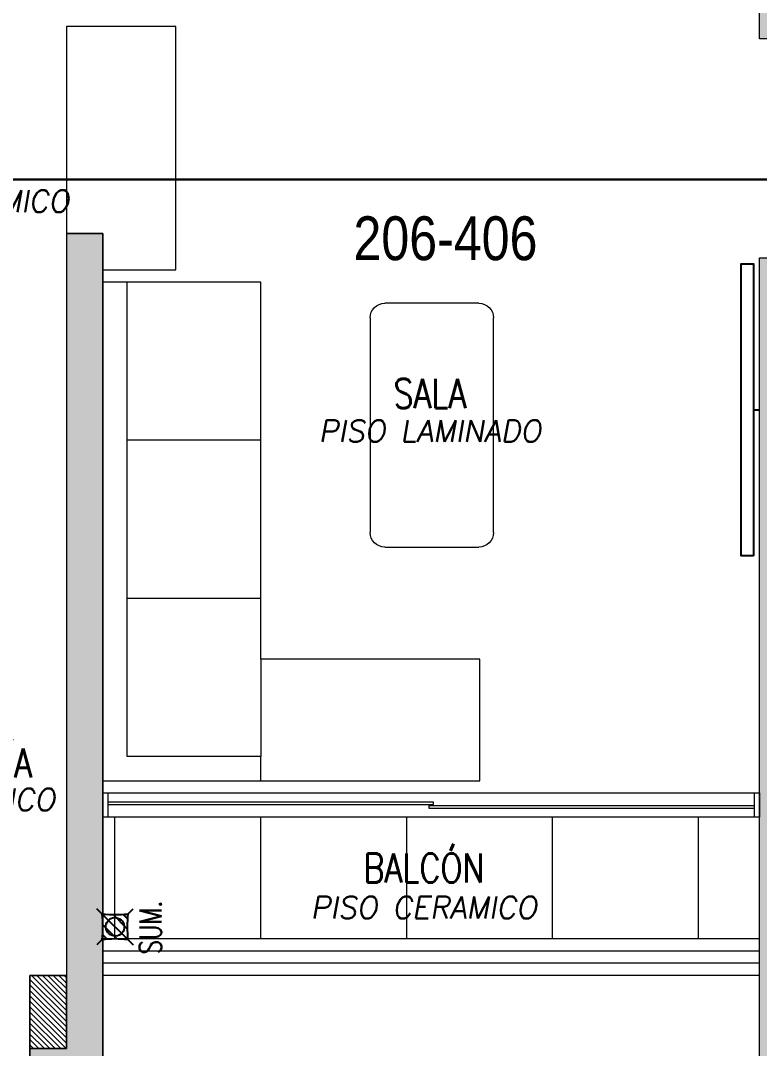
# Model space of a CAD drawing. Header units: millimetres. Extents: x -3 to 53, y -110 to 39.
# Drawn here: x 41.011 to 44.05, y -2.65 to 1.575 of the extents above; entities that cross this region are included whole.
import ezdxf
from ezdxf import colors
from ezdxf.entities.mleader import LeaderData, LeaderLine
from ezdxf.enums import TextEntityAlignment as Align
from ezdxf.math import Vec2, Vec3

# ---------------------------------------------------------------- set-up
doc = ezdxf.new("R2010")
doc.units = ezdxf.units.MM
doc.linetypes.add('HIDDEN2', pattern=[0.1875, 0.125, -0.0625])
for name, color, linetype in [('A-BARANDAS', 8, 'Continuous'), ('A-EST HATCH', 8, 'Continuous'), ('A-EST PLACAS', 8, 'Continuous'), ('A-EST VIGAS', 8, 'HIDDEN2'), ('A-HATCH', 8, 'Continuous'), ('A-MURO BAJO', 8, 'Continuous'), ('A-NUMERACIONDEP', 8, 'Continuous'), ('A-TEXTO-ACABADO PISO', 8, 'Continuous'), ('A-TEXTO-INDICACIONES', 8, 'Continuous'), ('DLP_MOBILIARIO', 8, 'Continuous'), ('DLP_MOBILIARIO FIJO', 8, 'Continuous'), ('DLP_TEXTO AMBIENTE', 8, 'Continuous')]:
    doc.layers.add(name, color=color, linetype=linetype)
doc.layers.add('A-MUROS', color=8, linetype='Continuous', lineweight=30)
doc.layers.add('MQ.CANALI DYA', color=3, linetype='LINEAPERPEN', lineweight=30)
doc.styles.add('R80', font='ARIALN.TTF', dxfattribs={"height": 2.03})
doc.styles.add('ROMANS', font='ROMANS.shx', dxfattribs={"oblique": 10})
doc.styles.get("Standard").update_dxf_attribs({"font": 'arial.ttf'})
doc.linetypes.add('LINEAPERPEN', pattern='A,0.75,-0.2,["I",Standard,S=0.12,R=0.09,X=0,Y=-0.06],-0.25', length=1.2)

# ---------------------------------------------------------------- blocks, each defined once
blk = doc.blocks.new('EST-P2')
at = {"layer": 'A-EST HATCH', "lineweight": 0}
h = blk.add_hatch(color=8, dxfattribs=at)
h.dxf.hatch_style = 1
h.paths.add_polyline_path([(-39.55, -10.99), (-39.55, -4.925), (-38.05, -4.925), (-38.05, -5.675), (-37.9, -5.675), (-37.9, -4.725), (-39.7, -4.725), (-39.7, -5.6), (-41.2, -5.6), (-41.2, -5.1), (-41.35, -5.1), (-41.35, -5.8), (-39.7, -5.8), (-39.7, -10.99)])
h.paths.add_polyline_path([(-18.45, -0.925), (-20.05, -0.925), (-20.05, 2.175), (-18.85, 2.175), (-18.85, 2.325), (-20.2, 2.325), (-20.2, -1.075), (-18.45, -1.075)])
h.paths.add_polyline_path([(-17.65, 2.325), (-17.5, 2.325), (-17.5, -1.075), (-17.65, -1.075)])
h.paths.add_polyline_path([(-12.15, 2.8), (-11.85, 2.8), (-11.85, 2.65), (-12, 2.65), (-12, -0.425), (-12.15, -0.425)])
h.paths.add_polyline_path([(-15.1, 2.175), (-15.1, -0.925), (-16.7, -0.925), (-16.7, -1.075), (-14.95, -1.075), (-14.95, 2.325), (-16.3, 2.325), (-16.3, 2.175)])
h.paths.add_polyline_path([(-5.85, 2.65), (-5.25, 2.65), (-5.25, 2.8), (-6, 2.8), (-6, -0.6), (-4.85, -0.6), (-4.85, -0.45), (-5.85, -0.45)])
h.paths.add_polyline_path([(-4.05, 2.8), (-4.05, -0.6), (-3.9, -0.6), (-3.9, 2.8)])
h.paths.add_polyline_path([(-3.1, -0.45), (-1.5, -0.45), (-1.5, 2.65), (-2.7, 2.65), (-2.7, 2.8), (-1.35, 2.8), (-1.35, -0.6), (-3.1, -0.6)])
h.paths.add_polyline_path([(-5.85, -10.9), (-5.25, -10.9), (-5.25, -11.05), (-6, -11.05), (-6, -7.65), (-4.85, -7.65), (-4.85, -7.8), (-5.85, -7.8)])
h.paths.add_polyline_path([(-4.05, -11.05), (-4.05, -7.65), (-3.9, -7.65), (-3.9, -11.05)])
h.paths.add_polyline_path([(-3.1, -7.8), (-1.5, -7.8), (-1.5, -10.9), (-2.7, -10.9), (-2.7, -11.05), (-1.35, -11.05), (-1.35, -7.65), (-3.1, -7.65)])
h.paths.add_polyline_path([(-8.7, -7.55), (-8.85, -7.55), (-8.85, -10.9), (-9, -10.9), (-9, -11.05), (-8.7, -11.05)])
h.paths.add_polyline_path([(-18.45, -7.325), (-20.05, -7.325), (-20.05, -10.425), (-18.85, -10.425), (-18.85, -10.575), (-20.2, -10.575), (-20.2, -7.175), (-18.45, -7.175)])
h.paths.add_polyline_path([(-17.65, -10.575), (-17.5, -10.575), (-17.5, -7.175), (-17.65, -7.175)])
h.paths.add_polyline_path([(-12.15, -11.05), (-11.85, -11.05), (-11.85, -10.9), (-12, -10.9), (-12, -7.825), (-12.15, -7.825)])
h.paths.add_polyline_path([(-15.1, -10.425), (-15.1, -7.325), (-16.7, -7.325), (-16.7, -7.175), (-14.95, -7.175), (-14.95, -10.575), (-16.3, -10.575), (-16.3, -10.425)])
h.paths.add_polyline_path([(-31.6, -0.925), (-30, -0.925), (-30, 2.175), (-31.2, 2.175), (-31.2, 2.325), (-29.85, 2.325), (-29.85, -1.075), (-31.6, -1.075)])
h.paths.add_polyline_path([(-32.4, 2.325), (-32.55, 2.325), (-32.55, -1.075), (-32.4, -1.075)])
h.paths.add_polyline_path([(-38.2, 2.8), (-38.2, 2.65), (-38.05, 2.65), (-38.05, -0.425), (-37.9, -0.425), (-37.9, 2.8)])
h.paths.add_polyline_path([(-34.95, 2.175), (-34.95, -0.925), (-33.35, -0.925), (-33.35, -1.075), (-35.1, -1.075), (-35.1, 2.325), (-33.75, 2.325), (-33.75, 2.175)])
h.paths.add_polyline_path([(-39.7, -2.45), (-41.35, -2.45), (-41.35, -3.15), (-41.2, -3.15), (-41.2, -2.65), (-39.7, -2.65), (-39.7, -3.525), (-37.9, -3.525), (-37.9, -2.575), (-38.05, -2.575), (-38.05, -3.325), (-39.55, -3.325), (-39.55, 2.74), (-39.7, 2.74)])
h.paths.add_polyline_path([(-44.2, 2.65), (-44.8, 2.65), (-44.8, 2.8), (-44.05, 2.8), (-44.05, -0.6), (-45.2, -0.6), (-45.2, -0.45), (-44.2, -0.45)])
h.paths.add_polyline_path([(-46, 2.8), (-46, -0.6), (-46.15, -0.6), (-46.15, 2.8)])
h.paths.add_polyline_path([(-46.95, -0.45), (-48.55, -0.45), (-48.55, 2.65), (-47.35, 2.65), (-47.35, 2.8), (-48.7, 2.8), (-48.7, -0.6), (-46.95, -0.6)])
h.paths.add_polyline_path([(-46, -11.05), (-46, -7.65), (-46.15, -7.65), (-46.15, -11.05)])
h.paths.add_polyline_path([(-46.95, -7.8), (-48.55, -7.8), (-48.55, -10.9), (-47.35, -10.9), (-47.35, -11.05), (-48.7, -11.05), (-48.7, -7.65), (-46.95, -7.65)])
h.paths.add_polyline_path([(-41.35, -7.55), (-41.2, -7.55), (-41.2, -10.9), (-41.05, -10.9), (-41.05, -11.05), (-41.35, -11.05)])
h.paths.add_polyline_path([(-31.6, -7.325), (-30, -7.325), (-30, -10.425), (-31.2, -10.425), (-31.2, -10.575), (-29.85, -10.575), (-29.85, -7.175), (-31.6, -7.175)])
h.paths.add_polyline_path([(-32.4, -10.575), (-32.55, -10.575), (-32.55, -7.175), (-32.4, -7.175)])
h.paths.add_polyline_path([(-37.9, -11.05), (-38.2, -11.05), (-38.2, -10.9), (-38.05, -10.9), (-38.05, -7.825), (-37.9, -7.825)])
h.paths.add_polyline_path([(-34.95, -10.425), (-34.95, -7.325), (-33.35, -7.325), (-33.35, -7.175), (-35.1, -7.175), (-35.1, -10.575), (-33.75, -10.575), (-33.75, -10.425)])
h.paths.add_polyline_path([(-10.35, -4.725), (-12.15, -4.725), (-12.15, -5.675), (-12, -5.675), (-12, -4.925), (-10.5, -4.925), (-10.5, -10.99), (-10.35, -10.99), (-10.35, -5.8), (-8.7, -5.8), (-8.7, -5.1), (-8.85, -5.1), (-8.85, -5.6), (-10.35, -5.6)])
h.paths.add_polyline_path([(-44.05, -11.05), (-44.05, -7.65), (-45.2, -7.65), (-45.2, -7.8), (-44.2, -7.8), (-44.2, -10.9), (-44.8, -10.9), (-44.8, -11.05)])
h.paths.add_polyline_path([(-46.9532, -2.7), (-47.1, -2.7), (-47.1, -1.5), (-44.95, -1.5), (-44.95, -1.65), (-45.4, -1.65), (-45.4, -3.25), (-45.6, -3.25), (-45.6, -1.65), (-46.95, -1.65), (-46.95, -2.7)], flags=17)
h.paths.add_polyline_path([(-46.9532, -5.55), (-47.1, -5.55), (-47.1, -6.75), (-44.95, -6.75), (-44.95, -6.6), (-45.4, -6.6), (-45.4, -5), (-45.6, -5), (-45.6, -6.6), (-46.95, -6.6), (-46.95, -5.55)], flags=17)
h.paths.add_polyline_path([(-41.1999, -4.05), (-44.05, -4.05), (-44.05, -1.5), (-44.2, -1.5), (-44.2, -4.05), (-46.95, -4.05), (-46.95, -3.45), (-47.1, -3.45), (-47.1, -4.05), (-49.85, -4.05), (-49.85, 0), (-50.05, 0), (-50.05, -8.25), (-49.85, -8.25), (-49.85, -4.2), (-47.1, -4.2), (-47.1, -4.8), (-46.95, -4.8), (-46.95, -4.2), (-44.2, -4.2), (-44.2, -6.75), (-44.05, -6.75), (-44.05, -4.2), (-41.1999, -4.2)])
h.paths.add_polyline_path([(-41.35, 2.8), (-41.35, -0.7), (-41.2, -0.7), (-41.2, 2.65), (-41.05, 2.65), (-41.05, 2.8)])
h.paths.add_polyline_path([(-10.35, 2.74), (-10.35, -2.45), (-8.7, -2.45), (-8.7, -3.15), (-8.85, -3.15), (-8.85, -2.65), (-10.35, -2.65), (-10.35, -3.525), (-12.15, -3.525), (-12.15, -2.575), (-12, -2.575), (-12, -3.325), (-10.5, -3.325), (-10.5, 2.74)])
h.paths.add_polyline_path([(-2.95, -4.05), (-0.2, -4.05), (-0.2, 0), (0, 0), (0, -8.25), (-0.2, -8.25), (-0.2, -4.2), (-2.95, -4.2), (-2.95, -4.8), (-3.1, -4.8), (-3.1, -4.2), (-5.85, -4.2), (-5.85, -6.75), (-6, -6.75), (-6, -4.2), (-8.8501, -4.2), (-8.8501, -4.05), (-6, -4.05), (-6, -1.5), (-5.85, -1.5), (-5.85, -4.05), (-3.1, -4.05), (-3.1, -3.45), (-2.95, -3.45)])
h.paths.add_polyline_path([(-8.7, 2.8), (-9, 2.8), (-9, 2.65), (-8.85, 2.65), (-8.85, -0.7), (-8.7, -0.7)])
h.paths.add_polyline_path([(-3.0968, -2.7), (-2.95, -2.7), (-2.95, -1.5), (-5.1, -1.5), (-5.1, -1.65), (-4.65, -1.65), (-4.65, -3.25), (-4.45, -3.25), (-4.45, -1.65), (-3.1, -1.65), (-3.1, -2.7)], flags=17)
h.paths.add_polyline_path([(-3.0968, -5.55), (-2.95, -5.55), (-2.95, -6.75), (-5.1, -6.75), (-5.1, -6.6), (-4.65, -6.6), (-4.65, -5), (-4.45, -5), (-4.45, -6.6), (-3.1, -6.6), (-3.1, -5.55)], flags=17)
h.paths.add_polyline_path([(-23.35, -3.525), (-23.2, -3.525), (-23.2, 0.475), (-23.35, 0.475)])
h.paths.add_polyline_path([(-27.6, -3.525), (-37, -3.525), (-37, -3.375), (-33.45, -3.375), (-33.45, -1.975), (-33.25, -1.975), (-33.25, -3.375), (-30.35, -3.375), (-30.35, -1.975), (-30.2, -1.975), (-30.2, -3.375), (-27.8, -3.375), (-27.8, -2.125), (-29.45, -2.125), (-29.45, -1.975), (-27.175, -1.975), (-27.175, -2.125), (-27.6, -2.125)])
h.paths.add_polyline_path([(-27.15, -3.525), (-25.05, -3.525), (-25.05, -3.375), (-27, -3.375), (-27, 0.325), (-25.05, 0.325), (-25.05, 0.475), (-27, 0.475), (-27, 2.325), (-27.85, 2.325), (-27.85, 2.175), (-27.15, 2.175)])
h.paths.add_polyline_path([(-22.45, -2.125), (-22.45, -3.525), (-13.05, -3.525), (-13.05, -3.375), (-16.6, -3.375), (-16.6, -1.975), (-16.8, -1.975), (-16.8, -3.375), (-19.7, -3.375), (-19.7, -1.975), (-19.85, -1.975), (-19.85, -3.375), (-22.25, -3.375), (-22.25, -2.125), (-20.6, -2.125), (-20.6, -1.975), (-22.825, -1.975), (-22.825, -2.125)])
h.paths.add_polyline_path([(-22.85, 2.175), (-22.2, 2.175), (-22.2, 2.325), (-23.05, 2.325), (-23.05, -3.525), (-22.85, -3.525)])
h.paths.add_polyline_path([(-23.05, -6.3), (-23.05, -10.575), (-22.2, -10.575), (-22.2, -10.425), (-22.85, -10.425), (-22.85, -6.3)])
h.paths.add_polyline_path([(-21.05, -6.275), (-21.05, -6.125), (-22.85, -6.125), (-22.85, -4.875), (-20.3, -4.875), (-20.3, -6.275), (-20.15, -6.275), (-20.15, -4.875), (-16.8, -4.875), (-16.8, -6.275), (-16.6, -6.275), (-16.6, -4.875), (-13.05, -4.875), (-13.05, -4.725), (-23.05, -4.725), (-23.05, -6.275)])
h.paths.add_polyline_path([(-27, -6.3), (-27, -10.025), (-23.35, -10.025), (-23.35, -7.375), (-25.7, -7.375), (-25.7, -6.825), (-26, -6.825), (-26, -6.675), (-25.55, -6.675), (-25.55, -7.225), (-23.35, -7.225), (-23.35, -4.875), (-26, -4.875), (-26, -4.725), (-23.2, -4.725), (-23.2, -10.175), (-27, -10.175), (-27, -10.575), (-27.85, -10.575), (-27.85, -10.425), (-27.15, -10.425), (-27.15, -6.3)])
h.paths.add_polyline_path([(-29, -6.275), (-29, -6.125), (-27.2, -6.125), (-27.2, -4.875), (-29.75, -4.875), (-29.75, -6.275), (-29.9, -6.275), (-29.9, -4.875), (-33.25, -4.875), (-33.25, -6.275), (-33.45, -6.275), (-33.45, -4.875), (-37, -4.875), (-37, -4.725), (-27, -4.725), (-27, -6.275)])
at = {"layer": 'A-EST PLACAS', "color": 8, "lineweight": 0}
for points in [[(-2.95, -4.05), (-0.2, -4.05), (-0.2, 0), (0, 0), (0, -8.25), (-0.2, -8.25), (-0.2, -4.2), (-2.95, -4.2), (-2.95, -4.8), (-3.1, -4.8), (-3.1, -4.2), (-5.85, -4.2), (-5.85, -6.75), (-6, -6.75), (-6, -4.2), (-8.8501, -4.2), (-8.8501, -4.05), (-6, -4.05), (-6, -1.5), (-5.85, -1.5), (-5.85, -4.05), (-3.1, -4.05), (-3.1, -3.45), (-2.95, -3.45)], [(-8.7, -7.55), (-8.85, -7.55), (-8.85, -10.9), (-9, -10.9), (-9, -11.05), (-8.7, -11.05)], [(-5.85, -10.9), (-5.25, -10.9), (-5.25, -11.05), (-6, -11.05), (-6, -7.65), (-4.85, -7.65), (-4.85, -7.8), (-5.85, -7.8)]]:
    blk.add_lwpolyline(points, close=True, dxfattribs=at)
at = {"layer": 'A-EST VIGAS', "color": 8, "lineweight": 0}
blk.add_line((-6, -10.6), (-8.7, -10.6), dxfattribs=at)
blk = doc.blocks.new('_Dot')
at = {"color": 0, "linetype": 'ByBlock', "lineweight": -2}
blk.add_line((-0.5, 0), (-1, 0), dxfattribs=at)
at = {"color": 0, "linetype": 'ByBlock', "const_width": 0.5}
blk.add_lwpolyline([(-0.25, 0, 1), (0.25, 0, 1)], format="xyb", close=True, dxfattribs=at)
blk = doc.blocks.new('MESA CENTRO')
at = {"color": 8, "lineweight": 0}
for p, q in [((-0.1937, 0), (0.1937, 0)), ((-0.2537, -0.9421), (-0.2537, -0.06)), ((0.2537, -0.06), (0.2537, -0.9421)), ((0.1937, -1.0021), (-0.1937, -1.0021))]:
    blk.add_line(p, q, dxfattribs=at)
for centre, start, end in [((-0.1937, -0.06), 90, 180), ((0.1937, -0.06), 0, 90), ((-0.1937, -0.9421), 180, 270), ((0.1937, -0.9421), 270, 0)]:
    blk.add_arc(centre, 0.06, start, end, dxfattribs=at)
blk = doc.blocks.new('SOFA SEC')
at = {"color": 8, "lineweight": 0}
for p, q in [((0, 0.65), (0.1, 0.65)), ((0.1, 0.65), (0.1, 0.1)), ((0.5, 0.65), (0.1, 0.65)), ((0.75, 0.65), (0.75, 0.1)), ((1.4, 0.65), (1.4, 0.1)), ((0.1, 0.1), (2.05, 0.1))]:
    blk.add_line(p, q, dxfattribs=at)
blk.add_lwpolyline([(0.5, 1.55), (0.5, 0.65), (2.05, 0.65), (2.05, 0), (0, 0), (0, 1.55)], close=True, dxfattribs=at)
blk = doc.blocks.new('A$C67C01FD6')
blk.add_line((0.025, 0), (0, 0))
blk.add_lwpolyline([(0.025, 0.6), (0.075, 0.6), (0.075, -0.6), (0.025, -0.6), (0.025, 0.6)])
blk = doc.blocks.new('DPTO 65')
at = {"layer": 'A-HATCH', "lineweight": 0}
h = blk.add_hatch(dxfattribs=at)
h.set_pattern_fill('ANSI31', color=8, scale=0.005)
h.set_pattern_definition([(45, (-50.050001, -4.05), (-0.01122532, 0.01122532), [])])
h.paths.add_polyline_path([(-8.85, 6.55), (-9, 6.55), (-9, 6.85), (-8.85, 6.85)])
h = blk.add_hatch(dxfattribs=at)
h.set_pattern_fill('_USER', color=8, scale=0.6, double=1, pattern_type=0)
h.set_pattern_definition([(0, (-6, 6.4), (0, 0.6), []), (90, (-6, 6.4), (-0.6, 4e-17), [])])
h.paths.add_polyline_path([(-8.7, 6.4), (-6, 6.4), (-6, 5.9), (-8.7, 5.9)])
at = {"layer": 'A-BARANDAS', "color": 8, "lineweight": 0, "elevation": 0}
for points in [[(-6, 6.5), (-8.7, 6.5)], [(-6, 6.45), (-8.7, 6.45)]]:
    blk.add_lwpolyline(points, dxfattribs=at)
at = {"layer": 'A-HATCH', "color": 8, "lineweight": 0}
blk.add_lwpolyline([(-8.85, 6.55), (-9, 6.55), (-9, 6.85), (-8.85, 6.85)], close=True, dxfattribs=at)
at = {"layer": 'A-MURO BAJO', "color": 8, "lineweight": 0}
for p, q in [((-6.02, 5.9, 0), (-8.68, 5.9, 0)), ((-8.68, 5.8, 0), (-6.02, 5.8, 0)), ((-8.7, 3.65), (-8.4, 3.65)), ((-8.4, 3.65), (-8.4, 2.65)), ((-8.85, 2.65), (-8.85, 3.5)), ((-8.4, 2.65), (-8.85, 2.65))]:
    blk.add_line(p, q, dxfattribs=at)
at = {"layer": 'A-MURO BAJO', "color": 8, "lineweight": 0, "elevation": 0}
for points in [[(-6, 6.55), (-8.7, 6.55)], [(-6, 6.4), (-8.7, 6.4)]]:
    blk.add_lwpolyline(points, dxfattribs=at)
at = {"layer": 'A-MUROS', "color": 8, "lineweight": 0}
for p, q in [((-9, 7), (-9, 6.55)), ((-8.7, 3.5), (-8.7, 7)), ((-9, 6.55), (-8.85, 6.55)), ((-8.85, 3.5), (-8.85, 6.55)), ((-8.85, 3.5), (-8.7, 3.5))]:
    blk.add_line(p, q, dxfattribs=at)
at = {"layer": 'DLP_MOBILIARIO FIJO', "color": 8, "lineweight": 0, "elevation": 0}
for points in [[(-8.7, 5.8), (-8.68, 5.8), (-8.68, 5.9), (-8.7, 5.9)], [(-6.02, 5.8), (-6, 5.8), (-6, 5.9), (-6.02, 5.9)], [(-7.34, 5.8375), (-8.68, 5.8375), (-8.68, 5.8475), (-7.34, 5.8475)], [(-7.36, 5.8625), (-6.02, 5.8625), (-6.02, 5.8525), (-7.36, 5.8525)]]:
    blk.add_lwpolyline(points, close=True, dxfattribs=at)
at = {"layer": 'DLP_MOBILIARIO', "color": 8, "lineweight": 0}
for name, p, rotation in [('SOFA SEC', (-8.7, 5.75, 0), 269.9995671478981), ('MESA CENTRO', (-7.3473, 4.7891, 0), 359.9999774208881)]:
    blk.add_blockref(name, p, dxfattribs=dict(at, rotation=rotation))
at = {"layer": 'DLP_MOBILIARIO', "color": 8, "lineweight": 0, "xscale": -1}
blk.add_blockref('A$C67C01FD6', (-6, 4.225, 0), dxfattribs=at)
blk = doc.blocks.new('*U254')
at = {"color": 8}
for p, q in [((-0.0526, 0.0526), (-0.0746, 0.0746)), ((-0.0526, -0.0526), (0.0526, 0.0526)), ((-0.051, 0.0331), (-0.0331, 0.051)), ((-0.0501, -0.008), (0.008, 0.05)), ((0.0526, 0.0526), (0.0746, 0.0746)), ((-0.008, -0.05), (0.0501, 0.008)), ((0.0331, -0.051), (0.051, -0.0331)), ((-0.0526, -0.0526), (-0.0746, -0.0746)), ((0.0526, -0.0526), (0.0746, -0.0746))]:
    blk.add_line(p, q, dxfattribs=at)
for centre, major_axis, start_param, end_param in [((0, 0.5882), (0.1673, 0.5115), 3.359812, 3.55544), ((-0.5912, 0), (-0.5144, 0.1682), 3.360366, 3.554886), ((0.5912, 0), (-0.5144, 0.1682), 0.218773, 0.413293), ((0, 0), (0.0118, 0.036), 5.813820330443059, 12.09700563762265), ((0, -0.5882), (-0.5115, 0.1673), -1.352577, -1.156949)]:
    blk.add_ellipse(centre, major_axis=major_axis, ratio=1, start_param=start_param, end_param=end_param, dxfattribs=at)
at = {"layer": 'A-TEXTO-INDICACIONES', "color": 8, "style": 'ROMANS', "width": 0.75}
blk.add_text('SUM.', height=0.09, dxfattribs=at).set_placement((-0.1125, -0.1903))
blk = doc.blocks.new('IISS P2-P9')
at = {"ltscale": 0.05, "rotation": 90}
blk.add_blockref('*U254', (40.05, -13.2001, 0), dxfattribs=at)
blk = doc.blocks.new('TEXTO AMBIENTES PT')
at = {"layer": 'A-TEXTO-ACABADO PISO', "color": 8, "lineweight": 0, "char_height": 0.09, "attachment_point": 2, "rotation": 360, "style": 'ROMANS'}
for s, width, insert in [('PISO CERAMICO', 1.20225, (39.3962, -10.1722)), ('PISO LAMINADO', 1.034523, (41.3448, -11.1169, 0)), ('PISO CERAMICO', 1.20225, (39.3387, -12.632))]:
    blk.add_mtext_dynamic_manual_height_columns(s, width=width, gutter_width=12.5, heights=[0], dxfattribs=dict(at, insert=insert))
at = {"layer": 'A-TEXTO-ACABADO PISO', "color": 8, "lineweight": 0, "insert": (41.3198, -13.0754), "char_height": 0.09, "attachment_point": 2, "style": 'ROMANS'}
blk.add_mtext_dynamic_manual_height_columns('PISO CERAMICO', width=1.20225, gutter_width=12.5, heights=[0], dxfattribs=at)
at = {"layer": 'DLP_TEXTO AMBIENTE', "color": 8, "lineweight": 0, "style": 'ROMANS', "width": 0.8}
for s, p in [('SALA', (41.3449, -11.068, 0)), ('LAVANDERÍA', (39.3388, -12.5867, 0)), ('BALCÓN', (41.32, -13.0186, 0))]:
    blk.add_text(s, height=0.12, dxfattribs=at).set_placement(p, align=Align.CENTER)
blk = doc.blocks.new('arq.')
at = {"color": 8}
blk.add_blockref('EST-P2', (151.2627, 10.1436, 0), dxfattribs=at)
at = {"layer": 'A-NUMERACIONDEP', "color": 8, "lineweight": 0}
ml = blk.add_multileader_mtext('Standard', dxfattribs=at)
ml.set_content('206-406', color=8, style='R80')
ml.set_leader_properties(color=256)
ml.set_arrow_properties(name='DOT')
ml.build(insert=Vec2(0, 0))
ml.multileader.update_dxf_attribs({"leader_type": 0, "has_text_frame": 1, "text_left_attachment_type": 2, "text_right_attachment_type": 2, "dogleg_length": 0.36, "arrow_head_size": 0.06, "scale": 0.06})
ctx = ml.context
ctx.base_point, ctx.scale, ctx.char_height, ctx.arrow_head_size, ctx.landing_gap_size, ctx.plane_origin = Vec3(143.5408, 2.5718), 0.06, 0.18, 0.06, 0.06, Vec3(142.6388, 2.5674)
ctx.left_attachment, ctx.right_attachment, ctx.text_align_type = 2, 2, 1
notes = []
notes.append((ctx, [(0, (1, 1, 0), (144.4936, 2.5718), (-1, 0), 0.0917, [(0, [(144.7801, 2.9207)], 0, [])])]))
ctx.mtext.insert, ctx.mtext.width, ctx.mtext.alignment, ctx.mtext.flow_direction = Vec3(143.9714, 2.6637), 0.461923, 2, 5
for ctx, leaders in notes:
    for number, flags, end, landing, length, lines in leaders:
        leader = LeaderData()
        leader.index, (leader.has_last_leader_line, leader.has_dogleg_vector, leader.attachment_direction) = number, flags
        leader.last_leader_point, leader.dogleg_vector, leader.dogleg_length = Vec3(end), Vec3(landing), length
        for number, points, colour, breaks in lines:
            line = LeaderLine()
            line.index, line.vertices, line.color, line.breaks = number, Vec3.list(points), colors.encode_raw_color(colour), breaks
            leader.lines.append(line)
        ctx.leaders.append(leader)
at = {"color": 8, "xscale": -1, "rotation": 180}
blk.add_blockref('DPTO 65', (151.2627, 6.0936), dxfattribs=at)
at = {"color": 8}
blk.add_blockref('IISS P2-P9', (102.5627, 12.9436), dxfattribs=at)
at = {"layer": 'DLP_TEXTO AMBIENTE', "color": 8}
blk.add_blockref('TEXTO AMBIENTES PT', (102.5627, 12.9436), dxfattribs=at)

msp = doc.modelspace()

# ---------------------------------------------------------------- block references
at = {"color": 7}
msp.add_blockref('arq.', (-101.2125, -1.8936), dxfattribs=at)

# ---------------------------------------------------------------- next in the draw order: linework, layer by layer
at = {"layer": 'MQ.CANALI DYA', "elevation": 0}
msp.add_lwpolyline([(45.9387, 1.0514), (45.9387, 1.0423, -0.414214), (45.8187, 0.9223), (40.6937, 0.9223, 0.414214), (40.5737, 0.8023), (40.5737, 0.2764)], format="xyb", dxfattribs=at)

doc.saveas('drawing.dxf')
